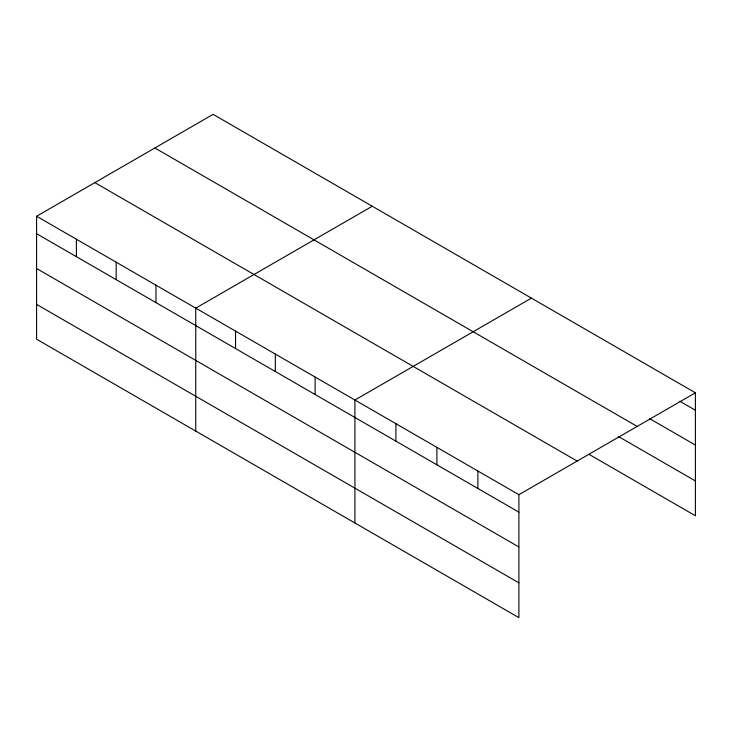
<?xml version="1.0" encoding="UTF-8"?>
<svg xmlns="http://www.w3.org/2000/svg" width="732" height="732" viewBox="0 0 732 732"><rect width="100%" height="100%" fill="white"/><g stroke="black" fill="none" stroke-linecap="round" stroke-linejoin="round"><path stroke-width="1.1" d="M518.897 546.969L518.897 494.695L36.6 216.251L36.6 339.209L518.897 617.652L518.897 546.969L36.6 268.516M589.004 454.325L695.4 515.749L695.4 392.791L213.104 114.348L36.6 216.251M372.259 206.232L195.755 308.135L195.755 431.093M531.423 298.116L354.91 400.029L354.91 522.987M518.897 494.695L695.4 392.791M679.781 401.228L695.4 410.24M649.522 418.576L695.4 445.065M154.855 147.974L637.151 426.417M618.293 436.418L695.4 480.933M94.849 182.616L577.145 461.068M36.6 233.7L518.897 512.153M36.6 304.393L518.897 582.837M477.895 471.033L477.895 488.482M436.903 447.362L436.903 464.811M395.911 423.691L395.911 441.149M315.126 377.053L315.126 394.502M275.333 354.078L275.333 371.536M235.548 331.111L235.548 348.56M155.971 285.169L155.971 302.618M116.178 262.193L116.178 279.642M76.393 239.218L76.393 256.676"/></g></svg>
